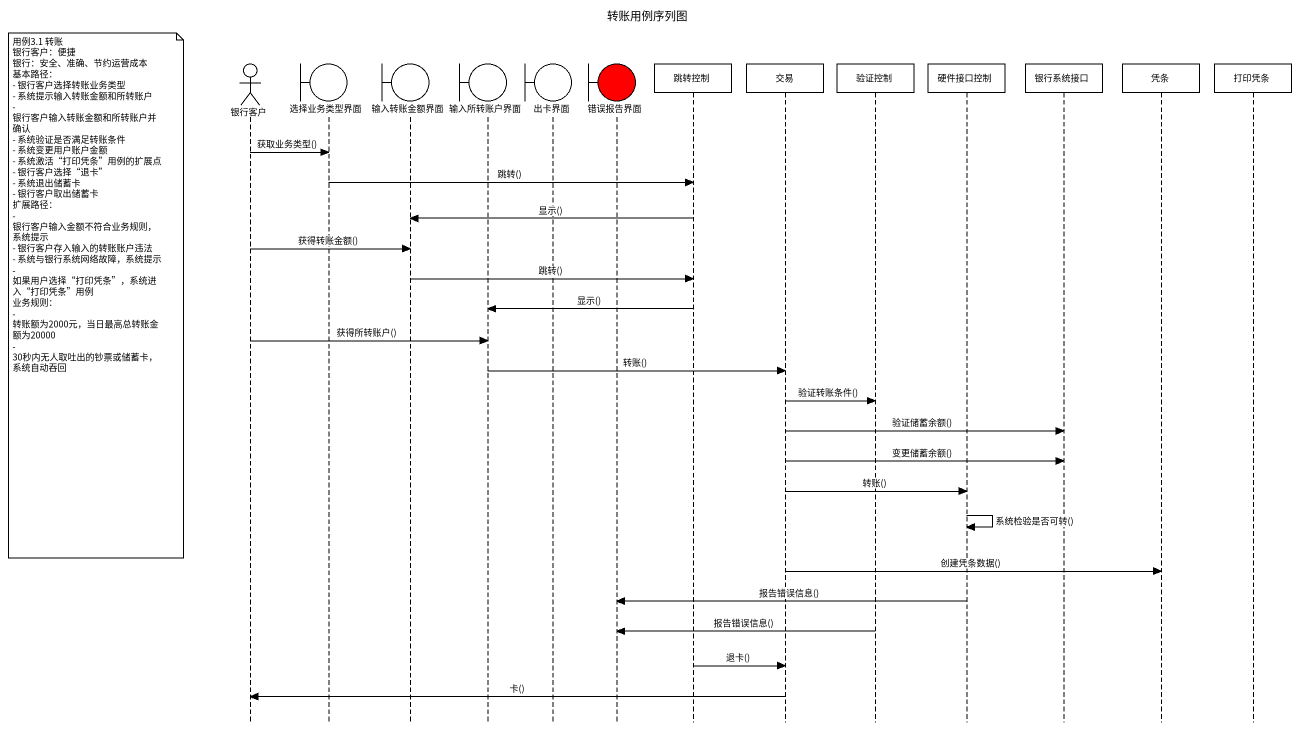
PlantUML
@startuml
title 转账用例序列图
hide footbox
actor 银行客户
boundary 选择业务类型界面
boundary 输入转账金额界面
boundary 输入所转账户界面
boundary 出卡界面
boundary 错误报告界面 #FF0000
participant 跳转控制
participant 交易
participant 验证控制
participant 硬件接口控制
participant 银行系统接口
participant 凭条
participant 打印凭条

银行客户 -> 选择业务类型界面 : 获取业务类型()
选择业务类型界面 -> 跳转控制 : 跳转()
跳转控制 -> 输入转账金额界面 : 显示()
银行客户 -> 输入转账金额界面 : 获得转账金额()
输入转账金额界面 -> 跳转控制 : 跳转()
note left of 银行客户
  用例3.1 转账
  银行客户：便捷
  银行：安全、准确、节约运营成本
  基本路径：
  - 银行客户选择转账业务类型
  - 系统提示输入转账金额和所转账户
  - 银行客户输入转账金额和所转账户并确认
  - 系统验证是否满足转账条件
  - 系统变更用户账户金额
  - 系统激活“打印凭条”用例的扩展点
  - 银行客户选择“退卡”
  - 系统退出储蓄卡
  - 银行客户取出储蓄卡
  扩展路径：
  - 银行客户输入金额不符合业务规则，系统提示
  - 银行客户存入输入的转账账户违法
  - 系统与银行系统网络故障，系统提示
  - 如果用户选择“打印凭条”，系统进入“打印凭条”用例
  业务规则：
  - 转账额为2000元，当日最高总转账金额为20000
  - 30秒内无人取吐出的钞票或储蓄卡，系统自动吞回
end note
跳转控制 -> 输入所转账户界面 : 显示()
银行客户 -> 输入所转账户界面 : 获得所转账户()
输入所转账户界面 -> 交易 : 转账()
交易 -> 验证控制 : 验证转账条件()
交易 -> 银行系统接口 : 验证储蓄余额()
交易 -> 银行系统接口 : 变更储蓄余额()
交易 -> 硬件接口控制 : 转账()
硬件接口控制 -> 硬件接口控制 : 系统检验是否可转()
交易 -> 凭条 : 创建凭条数据()
硬件接口控制 -> 错误报告界面 : 报告错误信息()
验证控制 -> 错误报告界面 : 报告错误信息()
跳转控制 -> 交易 : 退卡()
交易 -> 银行客户 : 卡()
@enduml
